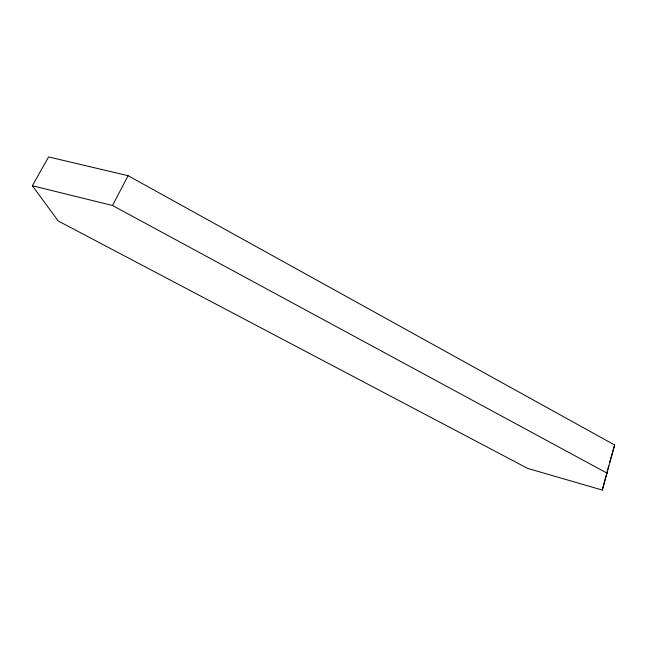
<?xml version="1.0" encoding="UTF-8"?>
<svg xmlns="http://www.w3.org/2000/svg" width="647" height="647" viewBox="0 0 647 647"><rect width="100%" height="100%" fill="white"/><g stroke="black" fill="none" stroke-linecap="round" stroke-linejoin="round"><path stroke-width="0.97" d="M602.308 490.07L614.65 445.015L128.098 175.709L48.622 156.93L32.35 185.738L58.23 220.991L527.693 468.42L602.308 490.07L606.15 475.577M606.66 473.644L608.706 465.913M609.749 462.063L614.65 445.015M32.35 185.738L112.513 205.503L128.098 175.709M112.513 205.503L607.185 473.208"/></g></svg>
